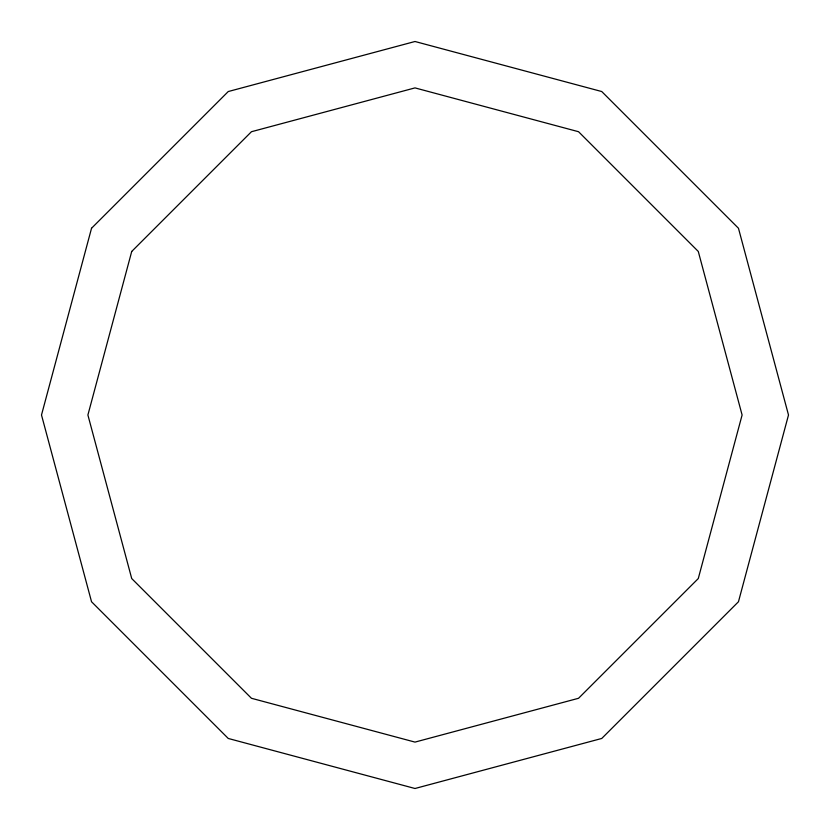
<?xml version="1.0" encoding="UTF-8"?>
<svg xmlns="http://www.w3.org/2000/svg" width="830" height="830" viewBox="0 0 830 830"><rect width="100%" height="100%" fill="white"/><g stroke="black" fill="none" stroke-linecap="round" stroke-linejoin="round"><path stroke-width="1.25" d="M91.539 228.25L41.5 415L91.539 601.75L228.25 738.461L415 788.5L601.75 738.461L738.461 601.75L788.5 415L738.461 228.25L601.75 91.539L415 41.5L228.25 91.539L91.539 228.25M131.721 251.449L87.897 415L131.721 578.552L251.449 698.279L415 742.103L578.552 698.279L698.279 578.552L742.103 415L698.279 251.449L578.552 131.721L415 87.897L251.449 131.721L131.721 251.449"/></g></svg>
